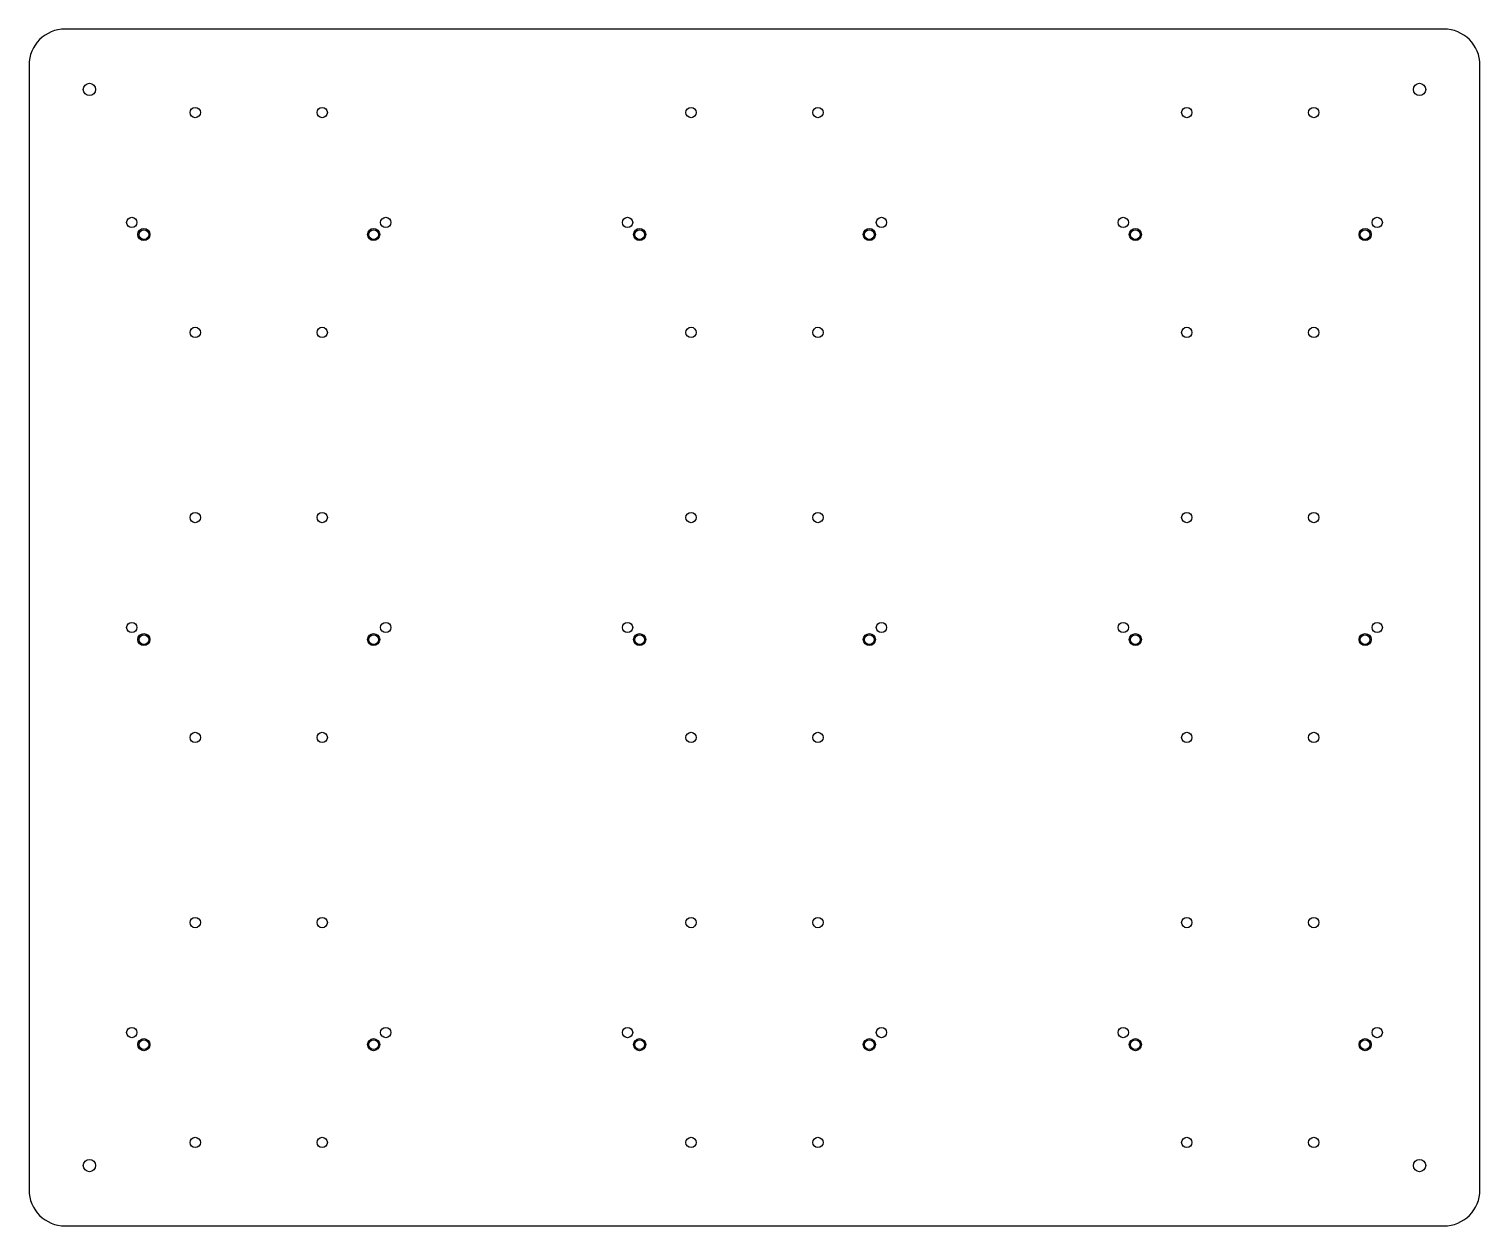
# Model space of a CAD drawing. Header units: millimetres. Extents: x -600 to 600, y -840 to 150.
import ezdxf

# ---------------------------------------------------------------- set-up
doc = ezdxf.new("R2010")
doc.units = ezdxf.units.MM

msp = doc.modelspace()

# ---------------------------------------------------------------- linework, layer by layer
at = {"color": 7, "linetype": 'Continuous', "lineweight": 25}
for p, q in [((570, 150), (-570, 150)), ((-600, 120), (-600, -810)), ((600, -810), (600, 120)), ((-570, -840), (570, -840))]:
    msp.add_line(p, q, dxfattribs=at)
for centre, radius in [((-550, 100), 5.1), ((550, 100), 5.1), ((-462.5, 80.9), 4.25), ((-357.5, 80.9), 4.25), ((-52.5, 80.9), 4.25), ((52.5, 80.9), 4.25), ((357.5, 80.9), 4.25), ((462.5, 80.9), 4.25), ((-515, -10), 4.25), ((-305, -10), 4.25), ((-105, -10), 4.25), ((105, -10), 4.25), ((305, -10), 4.25), ((515, -10), 4.25), ((-505, -20), 5), ((-505, -20), 4), ((-315, -20), 5), ((-315, -20), 4), ((-95, -20), 5), ((-95, -20), 4), ((95, -20), 5), ((95, -20), 4), ((315, -20), 5), ((315, -20), 4), ((505, -20), 5), ((505, -20), 4), ((-462.5, -100.9), 4.25), ((-357.5, -100.9), 4.25), ((-52.5, -100.9), 4.25), ((52.5, -100.9), 4.25), ((357.5, -100.9), 4.25), ((462.5, -100.9), 4.25), ((-462.5, -254.1), 4.25), ((-357.5, -254.1), 4.25), ((-52.5, -254.1), 4.25), ((52.5, -254.1), 4.25), ((357.5, -254.1), 4.25), ((462.5, -254.1), 4.25), ((-515, -345), 4.25), ((-305, -345), 4.25), ((-105, -345), 4.25), ((105, -345), 4.25), ((305, -345), 4.25), ((515, -345), 4.25), ((-505, -355), 5), ((-505, -355), 4), ((-315, -355), 5), ((-315, -355), 4), ((-95, -355), 5), ((-95, -355), 4), ((95, -355), 5), ((95, -355), 4), ((315, -355), 5), ((315, -355), 4), ((505, -355), 5), ((505, -355), 4), ((-462.5, -435.9), 4.25), ((-357.5, -435.9), 4.25), ((-52.5, -435.9), 4.25), ((52.5, -435.9), 4.25), ((357.5, -435.9), 4.25), ((462.5, -435.9), 4.25), ((-462.5, -589.1), 4.25), ((-357.5, -589.1), 4.25), ((-52.5, -589.1), 4.25), ((52.5, -589.1), 4.25), ((357.5, -589.1), 4.25), ((462.5, -589.1), 4.25), ((-515, -680), 4.25), ((-305, -680), 4.25), ((-105, -680), 4.25), ((105, -680), 4.25), ((305, -680), 4.25), ((515, -680), 4.25), ((-505, -690), 5), ((-505, -690), 4), ((-315, -690), 5), ((-315, -690), 4), ((-95, -690), 5), ((-95, -690), 4), ((95, -690), 5), ((95, -690), 4), ((315, -690), 5), ((315, -690), 4), ((505, -690), 5), ((505, -690), 4), ((-462.5, -770.9), 4.25), ((-357.5, -770.9), 4.25), ((-52.5, -770.9), 4.25), ((52.5, -770.9), 4.25), ((357.5, -770.9), 4.25), ((462.5, -770.9), 4.25), ((-550, -790), 5.1), ((550, -790), 5.1)]:
    msp.add_circle(centre, radius, dxfattribs=at)
for centre, start, end in [((-570, 120), 90, 180), ((570, 120), 0, 90), ((-570, -810), 180, 270), ((570, -810), 270, 0)]:
    msp.add_arc(centre, 30, start, end, dxfattribs=at)

doc.saveas('drawing.dxf')
